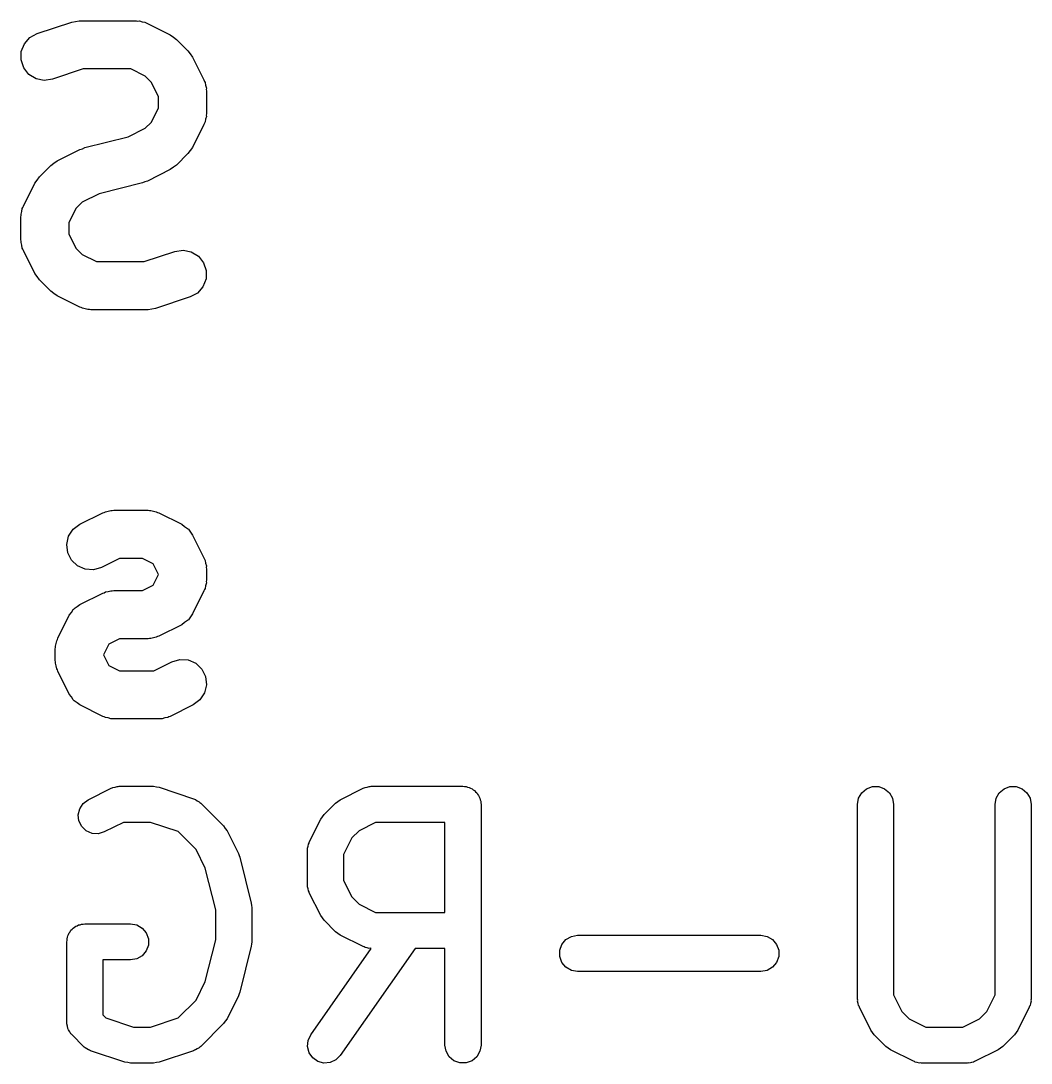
# Model space of a CAD drawing. Extents: x 0.6 to 53.4, y 0.6 to 44.7.
# Drawn here: x 27.458 to 31.656, y 19.918 to 24.248 of the extents above; entities that cross this region are included whole.
import ezdxf

# ---------------------------------------------------------------- set-up
doc = ezdxf.new("R2010")
doc.units = 0
doc.header["$MEASUREMENT"] = 0
doc.layers.add('BLACK', color=7, linetype='CONTINUOUS')

msp = doc.modelspace()

# ---------------------------------------------------------------- linework, layer by layer
at = {"layer": 'BLACK', "linetype": 'CONTINUOUS'}
for p, q in [((27.5265, 24.1949), (27.6693, 24.2425)), ((27.6693, 24.2425), (27.6852, 24.2448)), ((27.6852, 24.2448), (27.701, 24.2476)), ((27.701, 24.2476), (27.939, 24.2476)), ((27.939, 24.2476), (27.9447, 24.2466)), ((27.9447, 24.2466), (27.9505, 24.247)), ((27.9505, 24.247), (27.9617, 24.2436)), ((27.9617, 24.2436), (27.9732, 24.2416)), ((27.9732, 24.2416), (27.9782, 24.2387)), ((27.9782, 24.2387), (27.9838, 24.2371)), ((27.9838, 24.2371), (28.079, 24.1894)), ((27.4729, 24.1523), (27.4959, 24.1783)), ((27.4959, 24.1783), (27.5265, 24.1949)), ((28.079, 24.1894), (28.0919, 24.1799)), ((28.0919, 24.1799), (28.105, 24.1707)), ((28.105, 24.1707), (28.1526, 24.1231)), ((27.4592, 24.0853), (27.4601, 24.12)), ((27.4601, 24.12), (27.4729, 24.1523)), ((28.1526, 24.1231), (28.1618, 24.11)), ((27.4702, 24.0524), (27.4592, 24.0853)), ((28.1618, 24.11), (28.1713, 24.0971)), ((28.1713, 24.0971), (28.219, 24.0019)), ((27.4917, 24.0252), (27.4702, 24.0524)), ((27.7172, 24.0476), (27.5897, 24.0051)), ((27.9154, 24.0476), (27.7172, 24.0476)), ((27.975, 24.0178), (27.9154, 24.0476)), ((27.5213, 24.007), (27.4917, 24.0252)), ((27.5554, 24), (27.5213, 24.007)), ((27.5897, 24.0051), (27.5554, 24)), ((27.9997, 23.9931), (27.975, 24.0178)), ((28.0295, 23.9335), (27.9997, 23.9931)), ((28.219, 24.0019), (28.2206, 23.9963)), ((28.2206, 23.9963), (28.2235, 23.9913)), ((28.2235, 23.9913), (28.2255, 23.9798)), ((28.2255, 23.9798), (28.2289, 23.9686)), ((28.2289, 23.9686), (28.2285, 23.9628)), ((28.2285, 23.9628), (28.2295, 23.9571)), ((28.2295, 23.9571), (28.2295, 23.8619)), ((28.0295, 23.8855), (28.0295, 23.9335)), ((27.9997, 23.8259), (28.0295, 23.8855)), ((28.2295, 23.8619), (28.2285, 23.8562)), ((27.975, 23.8012), (27.9997, 23.8259)), ((28.219, 23.8172), (28.1713, 23.7219)), ((28.2206, 23.8227), (28.219, 23.8172)), ((28.2235, 23.8277), (28.2206, 23.8227)), ((28.2255, 23.8392), (28.2235, 23.8277)), ((28.2289, 23.8505), (28.2255, 23.8392)), ((28.2285, 23.8562), (28.2289, 23.8505)), ((27.9041, 23.7658), (27.975, 23.8012)), ((27.7243, 23.7208), (27.9041, 23.7658)), ((27.6086, 23.6656), (27.7038, 23.7133)), ((27.7038, 23.7133), (27.7143, 23.7164)), ((27.7143, 23.7164), (27.7243, 23.7208)), ((28.1526, 23.696), (28.105, 23.6483)), ((28.1618, 23.7091), (28.1526, 23.696)), ((28.1713, 23.7219), (28.1618, 23.7091)), ((27.535, 23.5993), (27.5826, 23.6469)), ((27.5826, 23.6469), (27.5957, 23.6561)), ((27.5957, 23.6561), (27.6086, 23.6656)), ((28.105, 23.6483), (28.0919, 23.6391)), ((27.5258, 23.5861), (27.535, 23.5993)), ((28.079, 23.6296), (27.9838, 23.582)), ((28.0919, 23.6391), (28.079, 23.6296)), ((27.4687, 23.4781), (27.5163, 23.5733)), ((27.5163, 23.5733), (27.5258, 23.5861)), ((27.9633, 23.5744), (27.7835, 23.5295)), ((27.9733, 23.5789), (27.9633, 23.5744)), ((27.9838, 23.582), (27.9733, 23.5789)), ((27.7835, 23.5295), (27.7126, 23.494)), ((27.4641, 23.4675), (27.467, 23.4725)), ((27.467, 23.4725), (27.4687, 23.4781)), ((27.6879, 23.4693), (27.6581, 23.4097)), ((27.7126, 23.494), (27.6879, 23.4693)), ((27.4581, 23.4333), (27.4591, 23.439)), ((27.4581, 23.3381), (27.4581, 23.4333)), ((27.4588, 23.4448), (27.4621, 23.456)), ((27.4591, 23.439), (27.4588, 23.4448)), ((27.4621, 23.456), (27.4641, 23.4675)), ((27.6581, 23.4097), (27.6581, 23.3617)), ((27.6581, 23.3617), (27.6879, 23.3021)), ((27.4591, 23.3324), (27.4581, 23.3381)), ((27.4588, 23.3267), (27.4591, 23.3324)), ((27.4621, 23.3154), (27.4588, 23.3267)), ((27.4641, 23.3039), (27.4621, 23.3154)), ((27.467, 23.2989), (27.4641, 23.3039)), ((27.4687, 23.2934), (27.467, 23.2989)), ((27.6879, 23.3021), (27.7126, 23.2774)), ((27.5163, 23.1981), (27.4687, 23.2934)), ((27.7126, 23.2774), (27.7722, 23.2476)), ((27.9704, 23.2476), (28.0979, 23.2901)), ((28.0979, 23.2901), (28.1323, 23.2952)), ((28.1323, 23.2952), (28.1663, 23.2882)), ((28.1663, 23.2882), (28.1959, 23.2701)), ((28.1959, 23.2701), (28.2175, 23.2429)), ((27.7722, 23.2476), (27.9704, 23.2476)), ((28.2175, 23.2429), (28.2284, 23.2099)), ((28.2284, 23.2099), (28.2275, 23.1752)), ((27.5258, 23.1853), (27.5163, 23.1981)), ((27.535, 23.1721), (27.5258, 23.1853)), ((27.5826, 23.1245), (27.535, 23.1721)), ((28.2275, 23.1752), (28.2147, 23.1429)), ((27.5957, 23.1153), (27.5826, 23.1245)), ((28.2147, 23.1429), (28.1917, 23.1169)), ((27.6086, 23.1058), (27.5957, 23.1153)), ((27.7038, 23.0582), (27.6086, 23.1058)), ((28.1611, 23.1004), (28.0183, 23.0528)), ((28.1917, 23.1169), (28.1611, 23.1004)), ((27.7094, 23.0565), (27.7038, 23.0582)), ((27.7144, 23.0537), (27.7094, 23.0565)), ((27.7259, 23.0516), (27.7144, 23.0537)), ((27.7371, 23.0483), (27.7259, 23.0516)), ((27.7429, 23.0486), (27.7371, 23.0483)), ((27.7486, 23.0476), (27.7429, 23.0486)), ((27.9867, 23.0476), (27.7486, 23.0476)), ((28.0025, 23.0504), (27.9867, 23.0476)), ((28.0183, 23.0528), (28.0025, 23.0504)), ((27.8211, 22.2103), (27.8324, 22.2136)), ((27.8324, 22.2136), (27.8381, 22.2133)), ((27.8381, 22.2133), (27.8438, 22.2143)), ((27.8438, 22.2143), (27.9867, 22.2143)), ((27.9867, 22.2143), (27.9923, 22.2133)), ((27.9923, 22.2133), (27.9981, 22.2136)), ((27.9981, 22.2136), (28.0093, 22.2103)), ((27.7038, 22.1561), (27.7991, 22.2037)), ((27.7991, 22.2037), (27.8046, 22.2054)), ((27.8046, 22.2054), (27.8096, 22.2083)), ((27.8096, 22.2083), (27.8211, 22.2103)), ((28.0093, 22.2103), (28.0209, 22.2083)), ((28.0209, 22.2083), (28.0259, 22.2054)), ((28.0259, 22.2054), (28.0314, 22.2037)), ((28.0314, 22.2037), (28.1266, 22.1561)), ((27.6568, 22.1064), (27.676, 22.1354)), ((27.676, 22.1354), (27.7038, 22.1561)), ((28.1266, 22.1561), (28.1384, 22.1474)), ((28.1384, 22.1474), (28.1507, 22.1393)), ((28.1507, 22.1393), (28.1523, 22.1371)), ((28.1523, 22.1371), (28.1545, 22.1354)), ((28.1545, 22.1354), (28.1626, 22.1232)), ((27.6487, 22.0727), (27.6568, 22.1064)), ((28.1626, 22.1232), (28.1713, 22.1114)), ((28.1713, 22.1114), (28.219, 22.0162)), ((27.6527, 22.0382), (27.6487, 22.0727)), ((27.6683, 22.0071), (27.6527, 22.0382)), ((27.6935, 21.9832), (27.6683, 22.0071)), ((27.8674, 22.0143), (27.7933, 21.9772)), ((27.9631, 22.0143), (27.8674, 22.0143)), ((28.0074, 21.9921), (27.9631, 22.0143)), ((28.219, 22.0162), (28.2206, 22.0106)), ((28.2206, 22.0106), (28.2235, 22.0056)), ((28.2235, 22.0056), (28.2255, 21.9941)), ((27.7253, 21.9694), (27.6935, 21.9832)), ((27.76, 21.9673), (27.7253, 21.9694)), ((27.7933, 21.9772), (27.76, 21.9673)), ((28.0295, 21.9478), (28.0074, 21.9921)), ((28.2255, 21.9941), (28.2289, 21.9829)), ((28.2289, 21.9829), (28.2285, 21.9771)), ((28.2285, 21.9771), (28.2295, 21.9714)), ((28.2295, 21.9714), (28.2295, 21.9238)), ((28.0074, 21.9031), (28.0295, 21.9474)), ((28.0295, 21.9474), (28.0295, 21.9478)), ((28.2289, 21.9124), (28.2255, 21.9011)), ((28.2295, 21.9238), (28.2285, 21.9181)), ((28.2285, 21.9181), (28.2289, 21.9124)), ((27.7038, 21.8228), (27.7991, 21.8704)), ((27.7991, 21.8704), (27.8046, 21.872)), ((27.8046, 21.872), (27.8096, 21.8749)), ((27.8096, 21.8749), (27.8211, 21.877)), ((27.8211, 21.877), (27.8324, 21.8803)), ((27.8324, 21.8803), (27.8381, 21.88)), ((27.8381, 21.88), (27.8438, 21.881)), ((27.8438, 21.881), (27.9631, 21.881)), ((27.9631, 21.881), (28.0074, 21.9031)), ((28.219, 21.8791), (28.1713, 21.7839)), ((28.2206, 21.8846), (28.219, 21.8791)), ((28.2235, 21.8896), (28.2206, 21.8846)), ((28.2255, 21.9011), (28.2235, 21.8896)), ((27.6591, 21.7781), (27.6679, 21.7898)), ((27.6679, 21.7898), (27.676, 21.8021)), ((27.676, 21.8021), (27.6782, 21.8037)), ((27.6782, 21.8037), (27.6798, 21.8059)), ((27.6798, 21.8059), (27.6921, 21.814)), ((27.6921, 21.814), (27.7038, 21.8228)), ((28.1713, 21.7839), (28.1626, 21.7721)), ((27.6115, 21.6828), (27.6591, 21.7781)), ((28.1266, 21.7391), (28.0314, 21.6915)), ((28.1384, 21.7479), (28.1266, 21.7391)), ((28.1507, 21.756), (28.1384, 21.7479)), ((28.1523, 21.7582), (28.1507, 21.756)), ((28.1545, 21.7598), (28.1523, 21.7582)), ((28.1626, 21.7721), (28.1545, 21.7598)), ((27.6016, 21.6495), (27.6049, 21.6608)), ((27.6049, 21.6608), (27.607, 21.6723)), ((27.607, 21.6723), (27.6099, 21.6773)), ((27.6099, 21.6773), (27.6115, 21.6828)), ((27.8231, 21.6588), (27.801, 21.6145)), ((27.8674, 21.681), (27.8231, 21.6588)), ((27.9867, 21.681), (27.8674, 21.681)), ((27.9923, 21.682), (27.9867, 21.681)), ((27.9981, 21.6816), (27.9923, 21.682)), ((28.0093, 21.6849), (27.9981, 21.6816)), ((28.0209, 21.687), (28.0093, 21.6849)), ((28.0259, 21.6899), (28.0209, 21.687)), ((28.0314, 21.6915), (28.0259, 21.6899)), ((27.601, 21.6381), (27.602, 21.6438)), ((27.601, 21.5905), (27.601, 21.6381)), ((27.602, 21.6438), (27.6016, 21.6495)), ((27.801, 21.6145), (27.801, 21.6141)), ((27.801, 21.6141), (27.8231, 21.5698)), ((27.602, 21.5848), (27.601, 21.5905)), ((27.6016, 21.579), (27.602, 21.5848)), ((27.6049, 21.5678), (27.6016, 21.579)), ((27.607, 21.5563), (27.6049, 21.5678)), ((27.8231, 21.5698), (27.8674, 21.5476)), ((28.0107, 21.5476), (28.0848, 21.5847)), ((28.0848, 21.5847), (28.1181, 21.5946)), ((28.1181, 21.5946), (28.1528, 21.5925)), ((28.1528, 21.5925), (28.1846, 21.5787)), ((28.1846, 21.5787), (28.2098, 21.5548)), ((27.6099, 21.5513), (27.607, 21.5563)), ((27.6115, 21.5458), (27.6099, 21.5513)), ((27.6591, 21.4505), (27.6115, 21.5458)), ((27.8674, 21.5476), (28.0107, 21.5476)), ((28.2098, 21.5548), (28.2254, 21.5237)), ((28.2254, 21.5237), (28.2293, 21.4892)), ((28.2293, 21.4892), (28.2213, 21.4555)), ((27.6679, 21.4387), (27.6591, 21.4505)), ((27.676, 21.4265), (27.6679, 21.4387)), ((28.2213, 21.4555), (28.2021, 21.4265)), ((27.6782, 21.4248), (27.676, 21.4265)), ((27.6798, 21.4226), (27.6782, 21.4248)), ((27.6921, 21.4145), (27.6798, 21.4226)), ((27.7038, 21.4058), (27.6921, 21.4145)), ((27.7991, 21.3582), (27.7038, 21.4058)), ((28.1742, 21.4058), (28.079, 21.3582)), ((28.2021, 21.4265), (28.1742, 21.4058)), ((27.8046, 21.3565), (27.7991, 21.3582)), ((27.8096, 21.3537), (27.8046, 21.3565)), ((27.8211, 21.3516), (27.8096, 21.3537)), ((27.8324, 21.3483), (27.8211, 21.3516)), ((27.8381, 21.3486), (27.8324, 21.3483)), ((27.8438, 21.3476), (27.8381, 21.3486)), ((28.0343, 21.3476), (27.8438, 21.3476)), ((28.04, 21.3486), (28.0343, 21.3476)), ((28.0457, 21.3483), (28.04, 21.3486)), ((28.0569, 21.3516), (28.0457, 21.3483)), ((28.0685, 21.3537), (28.0569, 21.3516)), ((28.0735, 21.3565), (28.0685, 21.3537)), ((28.079, 21.3582), (28.0735, 21.3565)), ((27.7379, 21.0121), (27.8331, 21.0597)), ((27.8331, 21.0597), (27.8373, 21.0609)), ((27.8373, 21.0609), (27.841, 21.0631)), ((27.841, 21.0631), (27.8497, 21.0646)), ((27.8497, 21.0646), (27.8581, 21.0671)), ((27.8581, 21.0671), (27.8624, 21.0669)), ((27.8624, 21.0669), (27.8667, 21.0676)), ((27.8667, 21.0676), (28.0095, 21.0676)), ((28.0095, 21.0676), (28.0214, 21.0655)), ((28.0214, 21.0655), (28.0332, 21.0638)), ((28.0332, 21.0638), (28.1761, 21.0162)), ((28.7855, 21.0121), (28.8807, 21.0597)), ((28.8807, 21.0597), (28.8849, 21.0609)), ((28.8849, 21.0609), (28.8886, 21.0631)), ((28.8886, 21.0631), (28.8973, 21.0646)), ((28.8973, 21.0646), (28.9057, 21.0671)), ((28.9057, 21.0671), (28.91, 21.0669)), ((28.91, 21.0669), (28.9143, 21.0676)), ((28.9143, 21.0676), (29.2952, 21.0676)), ((29.2952, 21.0676), (29.3017, 21.0665)), ((29.3017, 21.0665), (29.3083, 21.0665)), ((29.3083, 21.0665), (29.3144, 21.0642)), ((29.3144, 21.0642), (29.3209, 21.0631)), ((29.3209, 21.0631), (29.3266, 21.0598)), ((29.3266, 21.0598), (29.3327, 21.0576)), ((29.3327, 21.0576), (29.3378, 21.0534)), ((29.3378, 21.0534), (29.3434, 21.0501)), ((29.3434, 21.0501), (29.3477, 21.045)), ((29.3477, 21.045), (29.3527, 21.0408)), ((30.9521, 21.0408), (30.972, 21.0576)), ((30.972, 21.0576), (30.9965, 21.0665)), ((30.9965, 21.0665), (31.0225, 21.0665)), ((31.0225, 21.0665), (31.047, 21.0576)), ((31.047, 21.0576), (31.067, 21.0408)), ((31.5235, 21.0408), (31.5435, 21.0576)), ((31.5435, 21.0576), (31.5679, 21.0665)), ((31.5679, 21.0665), (31.594, 21.0665)), ((31.594, 21.0665), (31.6185, 21.0576)), ((31.6185, 21.0576), (31.6384, 21.0408)), ((27.717, 20.9966), (27.7379, 21.0121)), ((28.1761, 21.0162), (28.1799, 21.0141)), ((28.1799, 21.0141), (28.1841, 21.013)), ((28.1841, 21.013), (28.1913, 21.0079)), ((28.1913, 21.0079), (28.199, 21.0037)), ((28.199, 21.0037), (28.2019, 21.0005)), ((28.2019, 21.0005), (28.2054, 20.998)), ((28.766, 20.998), (28.7758, 21.0049)), ((28.7758, 21.0049), (28.7855, 21.0121)), ((29.3527, 21.0408), (29.356, 21.0351)), ((29.356, 21.0351), (29.3602, 21.0301)), ((29.3602, 21.0301), (29.3624, 21.024)), ((29.3624, 21.024), (29.3657, 21.0183)), ((29.3657, 21.0183), (29.3669, 21.0118)), ((29.3669, 21.0118), (29.3691, 21.0056)), ((29.3691, 21.0056), (29.3691, 20.9991)), ((30.9345, 20.9926), (30.939, 21.0183)), ((30.939, 21.0183), (30.9521, 21.0408)), ((31.067, 21.0408), (31.08, 21.0183)), ((31.08, 21.0183), (31.0845, 20.9926)), ((31.506, 20.9926), (31.5105, 21.0183)), ((31.5105, 21.0183), (31.5235, 21.0408)), ((31.6384, 21.0408), (31.6514, 21.0183)), ((31.6514, 21.0183), (31.656, 20.9926)), ((27.6966, 20.9495), (27.7026, 20.9748)), ((27.7026, 20.9748), (27.717, 20.9966)), ((28.2054, 20.998), (28.3007, 20.9028)), ((28.7184, 20.9504), (28.766, 20.998)), ((29.3691, 20.9991), (29.3702, 20.9926)), ((29.3702, 20.9926), (29.3702, 19.9926)), ((30.9345, 20.1831), (30.9345, 20.9926)), ((31.0845, 20.9926), (31.0845, 20.2008)), ((31.506, 20.2008), (31.506, 20.9926)), ((31.656, 20.9926), (31.656, 20.1831)), ((27.6995, 20.9236), (27.6966, 20.9495)), ((27.7112, 20.9003), (27.6995, 20.9236)), ((27.8844, 20.9176), (27.805, 20.8779)), ((27.9974, 20.9176), (27.8844, 20.9176)), ((28.1119, 20.8794), (27.9974, 20.9176)), ((28.6567, 20.8357), (28.7043, 20.9309)), ((28.7043, 20.9309), (28.7115, 20.9406)), ((28.7115, 20.9406), (28.7184, 20.9504)), ((28.932, 20.9176), (28.8635, 20.8834)), ((29.2202, 20.9176), (28.932, 20.9176)), ((29.2202, 20.5438), (29.2202, 20.9176)), ((27.7301, 20.8824), (27.7112, 20.9003)), ((27.754, 20.8721), (27.7301, 20.8824)), ((27.78, 20.8705), (27.754, 20.8721)), ((27.805, 20.8779), (27.78, 20.8705)), ((28.186, 20.8053), (28.1119, 20.8794)), ((28.3007, 20.9028), (28.3075, 20.8929)), ((28.3075, 20.8929), (28.3147, 20.8833)), ((28.3147, 20.8833), (28.3623, 20.7881)), ((28.8635, 20.8834), (28.8331, 20.853)), ((28.6518, 20.8191), (28.6533, 20.8278)), ((28.6533, 20.8278), (28.6555, 20.8315)), ((28.6555, 20.8315), (28.6567, 20.8357)), ((28.8331, 20.853), (28.7988, 20.7844)), ((28.2245, 20.7283), (28.186, 20.8053)), ((28.3623, 20.7881), (28.3647, 20.7802)), ((28.6488, 20.8021), (28.6496, 20.8064)), ((28.6488, 20.6593), (28.6488, 20.8021)), ((28.6493, 20.8107), (28.6518, 20.8191)), ((28.6496, 20.8064), (28.6493, 20.8107)), ((28.7988, 20.7844), (28.7988, 20.677)), ((28.3647, 20.7802), (28.368, 20.7727)), ((28.368, 20.7727), (28.4156, 20.5822)), ((28.2679, 20.5548), (28.2245, 20.7283)), ((28.6496, 20.655), (28.6488, 20.6593)), ((28.6493, 20.6507), (28.6496, 20.655)), ((28.7988, 20.677), (28.8331, 20.6085)), ((28.6518, 20.6423), (28.6493, 20.6507)), ((28.6533, 20.6336), (28.6518, 20.6423)), ((28.6555, 20.6299), (28.6533, 20.6336)), ((28.6567, 20.6257), (28.6555, 20.6299)), ((28.7043, 20.5305), (28.6567, 20.6257)), ((28.4156, 20.5822), (28.4163, 20.5731)), ((28.4163, 20.5731), (28.4179, 20.564)), ((28.8331, 20.6085), (28.8635, 20.5781)), ((28.8635, 20.5781), (28.932, 20.5438)), ((28.2679, 20.4304), (28.2679, 20.5548)), ((28.4179, 20.564), (28.4179, 20.4212)), ((28.7115, 20.5208), (28.7043, 20.5305)), ((28.932, 20.5438), (29.2202, 20.5438)), ((27.6756, 20.4786), (27.6813, 20.4819)), ((27.6813, 20.4819), (27.6863, 20.4861)), ((27.6863, 20.4861), (27.6925, 20.4884)), ((27.6925, 20.4884), (27.6982, 20.4917)), ((27.6982, 20.4917), (27.7046, 20.4928)), ((27.7046, 20.4928), (27.7108, 20.4951)), ((27.7108, 20.4951), (27.7173, 20.4951)), ((27.7173, 20.4951), (27.7238, 20.4962)), ((27.7238, 20.4962), (27.9143, 20.4962)), ((27.9143, 20.4962), (27.9399, 20.4917)), ((27.9399, 20.4917), (27.9625, 20.4786)), ((28.7184, 20.511), (28.7115, 20.5208)), ((28.766, 20.4634), (28.7184, 20.511)), ((27.6499, 20.4342), (27.6522, 20.4404)), ((27.6522, 20.4404), (27.6533, 20.4468)), ((27.6533, 20.4468), (27.6566, 20.4525)), ((27.6566, 20.4525), (27.6589, 20.4587)), ((27.6589, 20.4587), (27.6631, 20.4637)), ((27.6631, 20.4637), (27.6664, 20.4694)), ((27.6664, 20.4694), (27.6714, 20.4736)), ((27.6714, 20.4736), (27.6756, 20.4786)), ((27.9625, 20.4786), (27.9792, 20.4587)), ((27.9792, 20.4587), (27.9881, 20.4342)), ((28.7758, 20.4565), (28.766, 20.4634)), ((28.7855, 20.4493), (28.7758, 20.4565)), ((28.8807, 20.4017), (28.7855, 20.4493)), ((29.7232, 20.431), (29.7458, 20.444)), ((29.7458, 20.444), (29.7714, 20.4486)), ((29.7714, 20.4486), (30.5333, 20.4486)), ((30.5333, 20.4486), (30.559, 20.444)), ((30.559, 20.444), (30.5815, 20.431)), ((27.6488, 20.4212), (27.6499, 20.4277)), ((27.6488, 20.0879), (27.6488, 20.4212)), ((27.6499, 20.4277), (27.6499, 20.4342)), ((27.9881, 20.4082), (27.9792, 20.3837)), ((27.9881, 20.4342), (27.9881, 20.4082)), ((28.2245, 20.2569), (28.2679, 20.4304)), ((28.4156, 20.403), (28.368, 20.2125)), ((28.4163, 20.4122), (28.4156, 20.403)), ((28.4179, 20.4212), (28.4163, 20.4122)), ((28.8849, 20.4005), (28.8807, 20.4017)), ((28.8886, 20.3983), (28.8849, 20.4005)), ((28.8973, 20.3968), (28.8886, 20.3983)), ((28.9057, 20.3943), (28.8973, 20.3968)), ((28.91, 20.3946), (28.9057, 20.3943)), ((28.9132, 20.394), (28.91, 20.3946)), ((29.6976, 20.3866), (29.7065, 20.4111)), ((29.7065, 20.4111), (29.7232, 20.431)), ((30.5815, 20.431), (30.5983, 20.4111)), ((30.5983, 20.4111), (30.6072, 20.3866)), ((27.9625, 20.3637), (27.9399, 20.3507)), ((27.9792, 20.3837), (27.9625, 20.3637)), ((28.6624, 20.0356), (28.9132, 20.394)), ((29.0962, 20.3938), (28.7853, 19.9496)), ((29.2202, 20.3938), (29.0962, 20.3938)), ((29.2202, 19.9926), (29.2202, 20.3938)), ((29.6976, 20.3605), (29.6976, 20.3866)), ((29.7065, 20.3361), (29.6976, 20.3605)), ((30.6072, 20.3605), (30.5983, 20.3361)), ((30.6072, 20.3866), (30.6072, 20.3605)), ((27.9143, 20.3462), (27.7988, 20.3462)), ((27.7988, 20.3462), (27.7988, 20.1189)), ((27.9399, 20.3507), (27.9143, 20.3462)), ((29.7232, 20.3161), (29.7065, 20.3361)), ((29.7458, 20.3031), (29.7232, 20.3161)), ((30.5815, 20.3161), (30.559, 20.3031)), ((30.5983, 20.3361), (30.5815, 20.3161)), ((29.7714, 20.2986), (29.7458, 20.3031)), ((30.5333, 20.2986), (29.7714, 20.2986)), ((30.559, 20.3031), (30.5333, 20.2986)), ((28.186, 20.1799), (28.2245, 20.2569)), ((28.1119, 20.1058), (28.186, 20.1799)), ((28.3623, 20.1972), (28.3147, 20.1019)), ((28.3647, 20.205), (28.3623, 20.1972)), ((28.368, 20.2125), (28.3647, 20.205)), ((30.9353, 20.1788), (30.9345, 20.1831)), ((30.935, 20.1745), (30.9353, 20.1788)), ((31.0845, 20.2008), (31.1188, 20.1323)), ((31.4717, 20.1323), (31.506, 20.2008)), ((31.656, 20.1831), (31.6552, 20.1788)), ((31.6552, 20.1788), (31.6555, 20.1745)), ((30.9375, 20.1661), (30.935, 20.1745)), ((30.939, 20.1574), (30.9375, 20.1661)), ((30.9412, 20.1537), (30.939, 20.1574)), ((30.9424, 20.1496), (30.9412, 20.1537)), ((30.9901, 20.0543), (30.9424, 20.1496)), ((31.648, 20.1496), (31.6004, 20.0543)), ((31.6493, 20.1537), (31.648, 20.1496)), ((31.6514, 20.1574), (31.6493, 20.1537)), ((31.653, 20.1661), (31.6514, 20.1574)), ((31.6555, 20.1745), (31.653, 20.1661)), ((27.7988, 20.1189), (27.8119, 20.1058)), ((27.8119, 20.1058), (27.9265, 20.0676)), ((27.9974, 20.0676), (28.1119, 20.1058)), ((28.3075, 20.0923), (28.3007, 20.0824)), ((28.3147, 20.1019), (28.3075, 20.0923)), ((31.1188, 20.1323), (31.1492, 20.1019)), ((31.1492, 20.1019), (31.2177, 20.0676)), ((31.3728, 20.0676), (31.4413, 20.1019)), ((31.4413, 20.1019), (31.4717, 20.1323)), ((27.6494, 20.0846), (27.6488, 20.0879)), ((27.6491, 20.0813), (27.6494, 20.0846)), ((27.6516, 20.0719), (27.6491, 20.0813)), ((27.6533, 20.0622), (27.6516, 20.0719)), ((27.655, 20.0593), (27.6533, 20.0622)), ((27.6558, 20.0562), (27.655, 20.0593)), ((27.6615, 20.0481), (27.6558, 20.0562)), ((27.6664, 20.0396), (27.6615, 20.0481)), ((27.9265, 20.0676), (27.9974, 20.0676)), ((28.3007, 20.0824), (28.2054, 19.9872)), ((30.9972, 20.0447), (30.9901, 20.0543)), ((31.2177, 20.0676), (31.3728, 20.0676)), ((31.6004, 20.0543), (31.5933, 20.0447)), ((27.6689, 20.0375), (27.6664, 20.0396)), ((27.6708, 20.0348), (27.6689, 20.0375)), ((27.7184, 19.9872), (27.6708, 20.0348)), ((28.6491, 19.9861), (28.6514, 20.012)), ((28.6514, 20.012), (28.6624, 20.0356)), ((31.0041, 20.0348), (30.9972, 20.0447)), ((31.0517, 19.9872), (31.0041, 20.0348)), ((31.5864, 20.0348), (31.5387, 19.9872)), ((31.5933, 20.0447), (31.5864, 20.0348)), ((27.7219, 19.9847), (27.7184, 19.9872)), ((27.7248, 19.9815), (27.7219, 19.9847)), ((27.7325, 19.9773), (27.7248, 19.9815)), ((27.7397, 19.9723), (27.7325, 19.9773)), ((27.7439, 19.9711), (27.7397, 19.9723)), ((27.7477, 19.9691), (27.7439, 19.9711)), ((27.8906, 19.9215), (27.7477, 19.9691)), ((28.1761, 19.9691), (28.0332, 19.9215)), ((28.1799, 19.9711), (28.1761, 19.9691)), ((28.1841, 19.9723), (28.1799, 19.9711)), ((28.1913, 19.9773), (28.1841, 19.9723)), ((28.199, 19.9815), (28.1913, 19.9773)), ((28.2019, 19.9847), (28.199, 19.9815)), ((28.2054, 19.9872), (28.2019, 19.9847)), ((28.6558, 19.9609), (28.6491, 19.9861)), ((29.2248, 19.967), (29.2202, 19.9926)), ((29.2378, 19.9444), (29.2248, 19.967)), ((29.3657, 19.967), (29.3527, 19.9444)), ((29.3702, 19.9926), (29.3657, 19.967)), ((31.0616, 19.9803), (31.0517, 19.9872)), ((31.0712, 19.9732), (31.0616, 19.9803)), ((31.1665, 19.9255), (31.0712, 19.9732)), ((31.5193, 19.9732), (31.424, 19.9255)), ((31.5289, 19.9803), (31.5193, 19.9732)), ((31.5387, 19.9872), (31.5289, 19.9803)), ((27.9024, 19.9197), (27.8906, 19.9215)), ((27.9143, 19.9176), (27.9024, 19.9197)), ((28.0214, 19.9197), (28.0095, 19.9176)), ((28.0332, 19.9215), (28.0214, 19.9197)), ((28.6708, 19.9396), (28.6558, 19.9609)), ((28.6921, 19.9246), (28.6708, 19.9396)), ((28.7173, 19.9179), (28.6921, 19.9246)), ((28.7432, 19.9202), (28.7173, 19.9179)), ((28.7668, 19.9312), (28.7432, 19.9202)), ((28.7853, 19.9496), (28.7668, 19.9312)), ((29.2577, 19.9277), (29.2378, 19.9444)), ((29.2822, 19.9188), (29.2577, 19.9277)), ((29.3083, 19.9188), (29.2822, 19.9188)), ((29.3327, 19.9277), (29.3083, 19.9188)), ((29.3527, 19.9444), (29.3327, 19.9277)), ((31.1706, 19.9243), (31.1665, 19.9255)), ((31.1743, 19.9221), (31.1706, 19.9243)), ((31.183, 19.9206), (31.1743, 19.9221)), ((31.1914, 19.9181), (31.183, 19.9206)), ((31.1957, 19.9184), (31.1914, 19.9181)), ((31.2, 19.9176), (31.1957, 19.9184)), ((31.3947, 19.9184), (31.3905, 19.9176)), ((31.399, 19.9181), (31.3947, 19.9184)), ((31.4075, 19.9206), (31.399, 19.9181)), ((31.4161, 19.9221), (31.4075, 19.9206)), ((31.4199, 19.9243), (31.4161, 19.9221)), ((31.424, 19.9255), (31.4199, 19.9243)), ((28.0095, 19.9176), (27.9143, 19.9176)), ((31.3905, 19.9176), (31.2, 19.9176))]:
    msp.add_line(p, q, dxfattribs=at)

doc.saveas('drawing.dxf')
